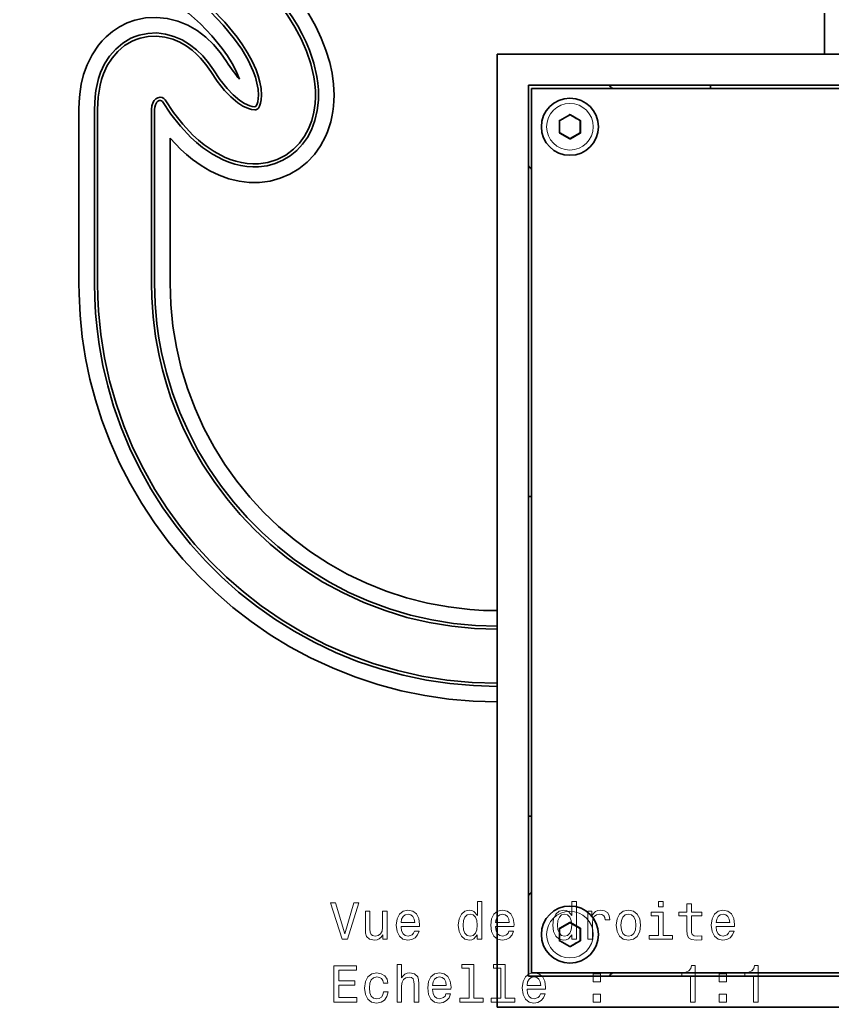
# Model space of a CAD drawing. Extents: x 157 to 1229, y 75 to 1118.
# Drawn here: x 194.3 to 272.6, y 297 to 392.1 of the extents above; entities that cross this region are included whole.
import ezdxf

# ---------------------------------------------------------------- set-up
doc = ezdxf.new("R2010")
doc.units = 0

msp = doc.modelspace()

# ---------------------------------------------------------------- linework, layer by layer
at = {"color": 7, "lineweight": 35}
for p, q in [((271.859, 388.797), (271.859, 495.089)), ((240.328, 335.345), (240.328, 388.797)), ((271.709, 388.797), (240.328, 388.797)), ((240.328, 296.997), (240.328, 388.797)), ((301.182, 388.797), (240.328, 388.797)), ((306.182, 385.797), (243.328, 385.797)), ((243.328, 299.997), (243.328, 385.797)), ((243.628, 300.297), (243.628, 385.497)), ((305.882, 385.497), (243.628, 385.497)), ((240.328, 296.997), (240.328, 326.253)), ((243.328, 299.997), (306.182, 299.997)), ((243.628, 300.297), (305.882, 300.297)), ((252.828, 299.997), (296.682, 299.997)), ((240.328, 296.997), (309.182, 296.997))]:
    msp.add_line(p, q, dxfattribs=at)
at = {"color": 7, "lineweight": 35, "ltscale": 0.00375}
for p, q in [((271.709, 388.797), (271.859, 388.797)), ((240.328, 326.253), (240.328, 326.403))]:
    msp.add_line(p, q, dxfattribs=at)
at = {"color": 7, "lineweight": 35, "ltscale": 0.0075}
for p, q in [((260.859, 385.797), (260.859, 385.497)), ((260.859, 385.797), (260.859, 385.497)), ((243.328, 346.195), (243.628, 346.195)), ((243.328, 346.195), (243.628, 346.195)), ((243.328, 315.403), (243.628, 315.403))]:
    msp.add_line(p, q, dxfattribs=at)
at = {"color": 7, "lineweight": 35, "ltscale": 0.418545}
for p, q in [((200.004, 366.727), (200.004, 383.469)), ((201.504, 366.727), (201.504, 383.469)), ((201.804, 366.727), (201.804, 383.469)), ((206.996, 366.727), (206.996, 383.469)), ((207.296, 366.727), (207.296, 383.469))]:
    msp.add_line(p, q, dxfattribs=at)
at = {"color": 7, "lineweight": 13, "ltscale": 0.027424}
for p, q in [((246.278, 382.345), (246.278, 381.248)), ((247.278, 382.98), (246.328, 382.432)), ((248.328, 382.432), (247.378, 382.98)), ((248.378, 381.248), (248.378, 382.345)), ((246.328, 381.162), (247.278, 380.613)), ((247.378, 380.613), (248.328, 381.162)), ((246.278, 304.545), (246.278, 303.448)), ((247.278, 305.18), (246.328, 304.632)), ((248.328, 304.632), (247.378, 305.18)), ((248.378, 303.448), (248.378, 304.545)), ((246.328, 303.362), (247.278, 302.813)), ((247.378, 302.813), (248.328, 303.362))]:
    msp.add_line(p, q, dxfattribs=at)
at = {"color": 7, "lineweight": 13, "ltscale": 0.00125}
for p, q in [((246.278, 382.345), (246.328, 382.345)), ((246.328, 382.432), (246.353, 382.388)), ((247.278, 382.98), (247.303, 382.937)), ((247.378, 382.98), (247.353, 382.937)), ((248.328, 382.432), (248.303, 382.388)), ((248.378, 382.345), (248.328, 382.345)), ((246.278, 381.248), (246.328, 381.248)), ((246.328, 381.162), (246.353, 381.205)), ((247.278, 380.613), (247.303, 380.656)), ((247.378, 380.613), (247.353, 380.656)), ((248.328, 381.162), (248.303, 381.205)), ((248.378, 381.248), (248.328, 381.248)), ((246.278, 304.545), (246.328, 304.545)), ((246.328, 304.632), (246.353, 304.588)), ((247.278, 305.18), (247.303, 305.137)), ((247.378, 305.18), (247.353, 305.137)), ((248.328, 304.632), (248.303, 304.588)), ((248.378, 304.545), (248.328, 304.545)), ((246.278, 303.448), (246.328, 303.448)), ((246.328, 303.362), (246.353, 303.405)), ((248.328, 303.362), (248.303, 303.405)), ((248.378, 303.448), (248.328, 303.448))]:
    msp.add_line(p, q, dxfattribs=at)
at = {"color": 7, "lineweight": 35, "ltscale": 0.027424}
for p, q in [((246.328, 382.345), (246.328, 381.248)), ((247.303, 382.937), (246.353, 382.388)), ((248.303, 382.388), (247.353, 382.937)), ((248.328, 381.248), (248.328, 382.345)), ((246.328, 304.545), (246.328, 303.448)), ((248.328, 303.448), (248.328, 304.545)), ((246.353, 303.405), (247.303, 302.856)), ((247.353, 302.856), (248.303, 303.405))]:
    msp.add_line(p, q, dxfattribs=at)
at = {"color": 7, "lineweight": 13, "ltscale": 0.000750005}
for p, q in [((248.3, 382.328), (248.299, 382.358)), ((246.356, 381.266), (246.356, 381.236)), ((248.3, 304.528), (248.299, 304.558)), ((246.356, 303.466), (246.356, 303.436))]:
    msp.add_line(p, q, dxfattribs=at)
at = {"color": 7, "lineweight": 35, "ltscale": 0.349131}
msp.add_line((208.796, 380.692), (208.796, 366.727), dxfattribs=at)
at = {"color": 7, "lineweight": 35, "ltscale": 0.027425}
for p, q in [((246.353, 381.205), (247.303, 380.656)), ((247.353, 380.656), (248.303, 381.205)), ((247.303, 305.137), (246.353, 304.588)), ((248.303, 304.588), (247.353, 305.137))]:
    msp.add_line(p, q, dxfattribs=at)
at = {"color": 7, "lineweight": 35, "ltscale": 0.003751}
msp.add_line((240.328, 335.195), (240.328, 335.345), dxfattribs=at)
at = {"color": 7, "lineweight": 13, "ltscale": 0.001251}
for p, q in [((247.278, 302.813), (247.303, 302.856)), ((247.378, 302.813), (247.353, 302.856))]:
    msp.add_line(p, q, dxfattribs=at)
at = {"color": 7, "lineweight": 35, "ltscale": 0.043127}
msp.add_line((251.103, 299.997), (252.828, 299.997), dxfattribs=at)
at = {"color": 7, "lineweight": 35}
for points in [[(215.251, 390.426), (214.075, 391.863), (212.785, 393.196), (211.386, 394.414), (209.889, 395.51), (208.307, 396.48), (206.886, 397.219), (205.422, 397.87), (203.926, 398.441), (202.787, 398.821), (201.636, 399.163), (199.314, 399.749), (197.758, 400.08), (194.63, 400.642), (194.302, 400.696)], [(215.011, 390.246), (213.92, 391.586), (212.728, 392.835), (211.44, 393.984), (210.064, 395.027), (208.759, 395.871), (207.4, 396.628), (205.997, 397.299), (205.009, 397.714), (204.005, 398.094), (202.792, 398.504), (201.564, 398.871), (199.283, 399.448), (197.753, 399.775), (194.538, 400.353)], [(213.812, 389.344), (212.82, 390.564), (211.736, 391.703), (210.566, 392.752), (209.318, 393.708), (208.149, 394.476), (206.934, 395.168), (205.679, 395.787), (204.717, 396.205), (203.739, 396.587), (201.748, 397.252), (199.723, 397.801), (197.693, 398.256), (195.648, 398.643)], [(220.838, 394.629), (221.409, 393.836), (221.946, 393.02), (222.404, 392.253), (222.829, 391.467), (223.361, 390.34), (223.813, 389.179), (224.176, 387.987), (224.405, 386.947), (224.551, 385.892), (224.602, 384.829)], [(222.136, 381.613), (222.44, 382.397), (222.649, 383.214), (222.768, 384.05), (222.8, 384.653), (222.792, 385.258), (222.738, 385.93), (222.642, 386.598), (222.352, 387.849), (221.941, 389.071), (221.426, 390.255), (220.822, 391.399), (220.144, 392.494), (219.4, 393.547)], [(222.408, 381.487), (222.758, 382.409), (222.983, 383.37), (223.089, 384.351), (223.088, 385.338), (223.033, 385.995), (222.938, 386.647), (222.641, 387.932), (222.22, 389.181), (221.896, 389.956), (221.533, 390.715), (221.102, 391.513), (220.634, 392.29), (219.64, 393.727)], [(200.004, 383.469), (200.023, 384.199), (200.083, 384.928), (200.23, 385.891), (200.463, 386.837), (200.788, 387.754), (201.273, 388.737), (201.885, 389.645), (202.239, 390.064), (202.622, 390.455), (203.243, 390.979), (203.92, 391.428), (204.645, 391.793), (205.41, 392.066)], [(205.41, 392.066), (206.432, 392.278), (207.473, 392.331), (208.512, 392.226), (209.523, 391.97), (210.49, 391.573), (211.395, 391.053), (212.229, 390.425), (212.985, 389.705), (213.66, 388.909), (214.233, 388.079)], [(201.504, 383.469), (201.562, 384.674), (201.638, 385.273), (201.75, 385.867), (201.901, 386.451), (202.096, 387.021), (202.474, 387.843), (202.961, 388.603), (203.557, 389.282), (204.252, 389.86), (205.025, 390.315), (205.419, 390.488), (205.823, 390.624)], [(201.804, 383.469), (201.86, 384.64), (202.041, 385.794), (202.187, 386.358), (202.373, 386.907), (202.733, 387.691), (203.195, 388.415), (203.759, 389.06), (204.414, 389.607), (205.146, 390.041), (205.522, 390.206), (205.905, 390.336)], [(205.823, 390.624), (206.655, 390.793), (207.502, 390.827), (208.345, 390.727), (209.164, 390.502), (209.943, 390.164), (210.672, 389.726), (211.342, 389.205), (211.951, 388.612), (212.496, 387.961), (212.961, 387.284)], [(205.905, 390.336), (206.69, 390.495), (207.489, 390.527), (208.285, 390.433), (209.06, 390.221), (209.721, 389.94), (210.347, 389.583), (210.931, 389.159), (211.34, 388.802), (211.723, 388.417), (212.249, 387.789), (212.706, 387.125)], [(217.306, 384.851), (217.269, 385.42), (217.167, 385.999), (217.009, 386.579), (216.81, 387.141), (216.31, 388.225), (215.703, 389.257), (215.011, 390.246)], [(217.606, 384.851), (217.565, 385.473), (217.454, 386.087), (217.29, 386.687), (217.082, 387.269), (216.706, 388.109), (216.267, 388.915), (215.779, 389.685), (215.251, 390.426)], [(215.496, 386.375), (215.173, 387.149), (214.776, 387.899), (214.317, 388.635), (213.812, 389.344)], [(212.706, 387.125), (213.34, 386.184), (214.051, 385.295), (214.647, 384.674), (215.311, 384.117), (215.799, 383.796), (216.337, 383.54), (216.635, 383.451), (216.963, 383.416), (216.979, 383.417)], [(212.961, 387.284), (213.588, 386.353), (214.289, 385.478), (214.871, 384.876), (215.513, 384.341), (215.976, 384.041), (216.471, 383.811), (216.715, 383.741), (216.96, 383.717)], [(206.996, 383.469), (207.036, 383.827), (207.165, 384.17), (207.271, 384.331), (207.408, 384.472), (207.598, 384.59), (207.83, 384.641), (208.016, 384.611), (208.187, 384.512), (208.303, 384.375)], [(207.296, 383.469), (207.316, 383.698), (207.376, 383.916), (207.523, 384.165), (207.623, 384.26), (207.739, 384.323), (207.863, 384.34), (207.976, 384.296), (208.048, 384.216)], [(208.303, 384.375), (209.111, 383.176), (210.006, 382.042), (210.995, 380.992), (211.526, 380.507), (212.083, 380.053), (213.025, 379.406), (214.034, 378.874), (214.571, 378.655), (215.122, 378.477), (215.661, 378.348), (216.208, 378.263), (216.758, 378.226), (217.309, 378.236)], [(217.147, 383.908), (217.241, 384.199), (217.291, 384.513), (217.306, 384.851)], [(217.419, 383.783), (217.516, 384.061), (217.578, 384.38), (217.606, 384.851)], [(208.048, 384.216), (208.87, 382.996), (209.782, 381.842), (210.791, 380.772), (211.335, 380.276), (211.905, 379.812), (212.876, 379.146), (213.918, 378.596), (214.465, 378.374), (215.027, 378.192), (215.598, 378.055), (216.178, 377.965), (216.752, 377.926), (217.328, 377.937)], [(216.96, 383.717), (217.066, 383.767), (217.147, 383.908)], [(216.979, 383.417), (217.056, 383.427), (217.251, 383.527), (217.31, 383.592), (217.419, 383.783)], [(217.309, 378.236), (218.228, 378.369), (219.112, 378.651), (219.936, 379.075), (220.679, 379.631), (221.254, 380.221), (221.742, 380.886), (222.136, 381.613)], [(217.328, 377.937), (218.136, 378.043), (218.923, 378.258), (219.672, 378.58), (220.369, 379.003), (220.998, 379.516), (221.552, 380.11), (222.024, 380.771), (222.408, 381.487)], [(217.423, 376.44), (216.427, 376.439), (215.438, 376.559), (214.469, 376.793), (213.531, 377.132), (212.632, 377.562), (211.774, 378.071), (210.961, 378.649), (210.383, 379.12), (209.83, 379.619), (208.796, 380.692)], [(223.771, 380.861), (223.289, 379.964), (222.696, 379.136), (221.999, 378.395), (221.207, 377.755), (220.339, 377.233), (219.406, 376.836), (218.428, 376.571), (217.423, 376.44)], [(240.328, 326.403), (237.994, 326.47), (235.668, 326.671), (233.358, 327.006), (231.071, 327.475), (228.816, 328.077), (226.599, 328.81), (224.429, 329.67), (222.313, 330.656), (220.348, 331.71), (218.444, 332.872), (216.607, 334.137), (214.842, 335.5), (213.155, 336.959), (211.551, 338.507), (210.034, 340.142), (208.61, 341.855), (207.282, 343.644), (206.054, 345.503), (204.931, 347.427), (203.915, 349.41), (203.012, 351.446), (202.222, 353.529), (201.595, 355.5), (201.07, 357.5), (200.649, 359.525), (200.332, 361.574), (200.122, 363.637), (200.017, 365.709), (200.004, 366.727)], [(240.328, 327.903), (238.038, 327.97), (235.756, 328.171), (233.49, 328.506), (231.248, 328.976), (229.038, 329.577), (226.867, 330.309), (224.744, 331.169), (222.675, 332.154), (220.756, 333.207), (218.9, 334.366), (217.112, 335.628), (215.397, 336.988), (213.76, 338.442), (212.208, 339.985), (210.744, 341.612), (209.376, 343.316), (208.105, 345.093), (206.935, 346.939), (205.872, 348.848), (204.917, 350.814), (204.075, 352.83), (203.349, 354.891), (202.78, 356.839), (202.315, 358.814), (201.954, 360.811), (201.753, 362.323), (201.611, 363.842), (201.531, 365.284), (201.504, 366.727)], [(240.328, 328.203), (237.895, 328.279), (235.472, 328.508), (233.069, 328.889), (230.695, 329.423), (228.36, 330.106), (226.073, 330.937), (223.843, 331.911), (221.679, 333.025), (219.59, 334.274), (217.583, 335.652), (215.861, 336.992), (214.217, 338.427), (212.656, 339.952), (211.182, 341.562), (209.802, 343.253), (208.519, 345.018), (207.337, 346.853), (206.217, 348.836), (205.216, 350.881), (204.338, 352.983), (203.587, 355.132), (202.965, 357.323), (202.475, 359.547), (202.118, 361.796), (201.896, 364.063), (201.827, 365.394), (201.804, 366.727)], [(240.328, 333.395), (238.128, 333.467), (235.938, 333.683), (233.766, 334.044), (231.624, 334.548), (229.52, 335.193), (227.464, 335.978), (225.464, 336.897), (223.529, 337.946), (221.667, 339.121), (220.022, 340.31), (218.453, 341.597), (216.963, 342.977), (215.56, 344.444), (214.248, 345.993), (213.031, 347.618), (211.916, 349.314), (210.973, 350.949), (210.123, 352.635), (209.372, 354.367), (208.875, 355.688), (208.435, 357.029), (208.053, 358.386), (207.729, 359.758), (207.388, 361.61), (207.153, 363.479), (207.024, 365.358), (206.996, 366.727)], [(240.328, 333.695), (238.215, 333.762), (236.111, 333.963), (234.025, 334.299), (231.964, 334.768), (229.938, 335.369), (227.955, 336.099), (226.022, 336.956), (224.149, 337.935), (222.42, 338.982), (220.759, 340.131), (219.17, 341.38), (217.659, 342.722), (216.233, 344.154), (214.897, 345.67), (213.654, 347.263), (212.516, 348.923), (211.48, 350.648), (210.551, 352.434), (209.733, 354.273), (209.03, 356.158), (208.443, 358.083), (207.976, 360.041), (207.722, 361.423), (207.527, 362.815), (207.354, 364.768), (207.296, 366.727)], [(208.796, 366.727), (208.863, 364.663), (209.064, 362.607), (209.4, 360.57), (209.869, 358.559), (210.47, 356.583), (211.2, 354.651), (212.056, 352.771), (213.033, 350.952), (214.077, 349.276), (215.223, 347.668), (216.468, 346.134), (217.805, 344.681), (219.229, 343.313), (220.736, 342.037), (222.319, 340.857), (224.048, 339.731), (225.848, 338.721), (227.709, 337.831), (229.625, 337.065), (231.587, 336.427), (233.587, 335.92), (235.616, 335.546), (237.665, 335.306), (238.995, 335.223), (240.328, 335.195)]]:
    msp.add_lwpolyline(points, dxfattribs=at)
at = {"color": 7, "lineweight": 13}
for points in [[(226.514, 307.052), (225.636, 304.071), (224.734, 307.052), (224.255, 307.052), (225.384, 303.547), (225.889, 303.547), (226.993, 307.052)], [(229.716, 306.255), (229.273, 306.255), (229.273, 304.691), (229.222, 304.328), (229.076, 304.066), (228.849, 303.905), (228.551, 303.854), (228.314, 303.895), (228.163, 304.016), (228.077, 304.222), (228.057, 304.515), (228.057, 306.255), (227.613, 306.255), (227.613, 304.475), (227.628, 304.117), (227.724, 303.819), (228.017, 303.547), (228.486, 303.451), (228.738, 303.486), (228.955, 303.577), (229.141, 303.733), (229.293, 303.96), (229.293, 303.547), (229.716, 303.547)], [(231.053, 304.772), (232.828, 304.772), (232.833, 304.979), (232.752, 305.559), (232.53, 305.993), (232.177, 306.255), (231.708, 306.351), (231.249, 306.25), (230.896, 305.967), (230.67, 305.509), (230.589, 304.903), (230.664, 304.283), (230.891, 303.829), (231.239, 303.547), (231.693, 303.451), (232.087, 303.516), (232.409, 303.688), (232.646, 303.96), (232.783, 304.323), (232.344, 304.323), (232.253, 304.122), (232.122, 303.97), (231.749, 303.849), (231.461, 303.905), (231.244, 304.081), (231.103, 304.369), (231.053, 304.757)], [(238.401, 303.965), (238.401, 303.547), (238.845, 303.547), (238.845, 307.168), (238.406, 307.168), (238.406, 305.841), (238.068, 306.225), (237.861, 306.315), (237.624, 306.351), (237.195, 306.25), (236.863, 305.967), (236.646, 305.514), (236.57, 304.903), (236.646, 304.293), (236.863, 303.834), (237.195, 303.547), (237.624, 303.451), (237.861, 303.486), (238.073, 303.577)], [(240.161, 304.772), (241.936, 304.772), (241.941, 304.979), (241.86, 305.559), (241.639, 305.993), (241.286, 306.255), (240.816, 306.351), (240.358, 306.25), (240.005, 305.967), (239.778, 305.509), (239.697, 304.903), (239.773, 304.283), (239.999, 303.829), (240.347, 303.547), (240.801, 303.451), (241.195, 303.516), (241.518, 303.688), (241.755, 303.96), (241.891, 304.323), (241.452, 304.323), (241.361, 304.122), (241.23, 303.97), (240.857, 303.849), (240.569, 303.905), (240.353, 304.081), (240.211, 304.369), (240.161, 304.757)], [(247.509, 303.965), (247.509, 303.547), (247.953, 303.547), (247.953, 307.168), (247.514, 307.168), (247.514, 305.841), (247.176, 306.225), (246.969, 306.315), (246.732, 306.351), (246.304, 306.25), (245.971, 305.967), (245.754, 305.514), (245.678, 304.903), (245.754, 304.293), (245.971, 303.834), (246.304, 303.547), (246.732, 303.451), (246.969, 303.486), (247.181, 303.577)], [(249.047, 303.547), (249.491, 303.547), (249.491, 305.095), (249.536, 305.468), (249.672, 305.735), (249.894, 305.897), (250.192, 305.952), (250.414, 305.917), (250.58, 305.816), (250.681, 305.645), (250.716, 305.413), (251.165, 305.413), (251.105, 305.821), (250.938, 306.114), (250.661, 306.29), (250.283, 306.351), (250.025, 306.31), (249.804, 306.21), (249.607, 306.038), (249.451, 305.806), (249.451, 306.255), (249.047, 306.255)], [(251.786, 304.898), (251.866, 304.283), (252.098, 303.829), (252.466, 303.547), (252.961, 303.451), (253.45, 303.547), (253.818, 303.824), (254.05, 304.278), (254.136, 304.898), (254.05, 305.514), (253.818, 305.972), (253.45, 306.25), (252.961, 306.351), (252.466, 306.25), (252.098, 305.967), (251.866, 305.514)], [(256.324, 307.168), (255.855, 307.168), (255.855, 306.663), (256.324, 306.663)], [(258.584, 305.786), (258.584, 304.429), (258.614, 303.991), (258.755, 303.688), (259.038, 303.511), (259.517, 303.451), (260.041, 303.476), (260.041, 303.859), (259.658, 303.829), (259.31, 303.869), (259.123, 303.996), (259.043, 304.207), (259.028, 304.505), (259.028, 305.786), (260.041, 305.786), (260.041, 306.164), (259.028, 306.164), (259.028, 306.956), (258.584, 306.956), (258.584, 306.164), (257.817, 306.164), (257.817, 305.786)], [(261.413, 304.772), (263.188, 304.772), (263.193, 304.979), (263.113, 305.559), (262.891, 305.993), (262.538, 306.255), (262.069, 306.351), (261.61, 306.25), (261.257, 305.967), (261.03, 305.509), (260.949, 304.903), (261.025, 304.283), (261.252, 303.829), (261.6, 303.547), (262.054, 303.451), (262.447, 303.516), (262.77, 303.688), (263.007, 303.96), (263.143, 304.323), (262.704, 304.323), (262.613, 304.122), (262.482, 303.97), (262.109, 303.849), (261.822, 303.905), (261.605, 304.081), (261.463, 304.369), (261.413, 304.757)], [(231.053, 305.145), (231.108, 305.493), (231.244, 305.751), (231.451, 305.907), (231.724, 305.962), (231.991, 305.907), (232.198, 305.751), (232.324, 305.493), (232.369, 305.145)], [(237.7, 305.952), (237.992, 305.882), (238.214, 305.685), (238.345, 305.357), (238.396, 304.903), (238.345, 304.444), (238.214, 304.117), (237.992, 303.915), (237.7, 303.849), (237.422, 303.915), (237.211, 304.117), (237.069, 304.449), (237.024, 304.903), (237.069, 305.352), (237.211, 305.68), (237.422, 305.882)], [(240.161, 305.145), (240.216, 305.493), (240.353, 305.751), (240.559, 305.907), (240.832, 305.962), (241.099, 305.907), (241.306, 305.751), (241.432, 305.493), (241.477, 305.145)], [(246.808, 305.952), (247.1, 305.882), (247.322, 305.685), (247.453, 305.357), (247.504, 304.903), (247.453, 304.444), (247.322, 304.117), (247.1, 303.915), (246.808, 303.849), (246.53, 303.915), (246.319, 304.117), (246.177, 304.449), (246.132, 304.903), (246.177, 305.352), (246.319, 305.68), (246.53, 305.882)], [(252.239, 304.903), (252.285, 305.357), (252.426, 305.685), (252.653, 305.887), (252.961, 305.957), (253.263, 305.887), (253.49, 305.69), (253.631, 305.357), (253.682, 304.903), (253.631, 304.444), (253.49, 304.112), (253.263, 303.91), (252.961, 303.844), (252.653, 303.91), (252.426, 304.112), (252.285, 304.444)], [(256.309, 303.92), (256.309, 306.164), (255.17, 306.164), (255.17, 305.786), (255.865, 305.786), (255.865, 303.92), (254.958, 303.92), (254.958, 303.547), (257.227, 303.547), (257.227, 303.92)], [(261.413, 305.145), (261.469, 305.493), (261.605, 305.751), (261.811, 305.907), (262.084, 305.962), (262.351, 305.907), (262.558, 305.751), (262.684, 305.493), (262.729, 305.145)], [(224.577, 297.5), (226.796, 297.5), (226.796, 297.923), (225.041, 297.923), (225.041, 299.109), (226.605, 299.109), (226.605, 299.527), (225.041, 299.527), (225.041, 300.576), (226.756, 300.576), (226.756, 301), (224.577, 301)], [(230.664, 297.5), (231.108, 297.5), (231.108, 299.063), (231.154, 299.421), (231.3, 299.684), (231.527, 299.845), (231.829, 299.905), (232.072, 299.855), (232.223, 299.719), (232.298, 299.492), (232.324, 299.189), (232.324, 297.5), (232.768, 297.5), (232.768, 299.28), (232.747, 299.638), (232.657, 299.936), (232.359, 300.208), (231.895, 300.304), (231.643, 300.269), (231.426, 300.173), (231.244, 300.021), (231.108, 299.815), (231.108, 301.121), (230.664, 301.121)], [(237.619, 300.748), (237.619, 297.873), (236.706, 297.873), (236.706, 297.5), (238.971, 297.5), (238.971, 297.873), (238.063, 297.873), (238.063, 301.121), (236.923, 301.121), (236.923, 300.748)], [(240.655, 300.748), (240.655, 297.873), (239.742, 297.873), (239.742, 297.5), (242.007, 297.5), (242.007, 297.873), (241.099, 297.873), (241.099, 301.121), (239.959, 301.121), (239.959, 300.748)], [(258.942, 297.5), (259.401, 297.5), (259.401, 301.025), (259.058, 301.025), (258.967, 300.717), (258.786, 300.511), (258.508, 300.39), (258.125, 300.349), (258.125, 299.991), (258.942, 299.991)], [(265.014, 297.5), (265.473, 297.5), (265.473, 301.025), (265.13, 301.025), (265.039, 300.717), (264.858, 300.511), (264.58, 300.39), (264.197, 300.349), (264.197, 299.991), (265.014, 299.991)], [(229.353, 299.31), (229.792, 299.31), (229.701, 299.714), (229.484, 300.032), (229.146, 300.228), (228.708, 300.304), (228.224, 300.203), (227.855, 299.921), (227.623, 299.462), (227.543, 298.846), (227.618, 298.236), (227.845, 297.782), (228.203, 297.5), (228.693, 297.404), (229.126, 297.48), (229.464, 297.691), (229.696, 298.024), (229.797, 298.468), (229.373, 298.468), (229.298, 298.186), (229.157, 297.974), (228.955, 297.843), (228.708, 297.802), (228.4, 297.868), (228.178, 298.07), (228.042, 298.398), (227.997, 298.862), (228.042, 299.315), (228.183, 299.643), (228.41, 299.845), (228.708, 299.916), (228.97, 299.87), (229.167, 299.754), (229.298, 299.563)], [(234.089, 298.725), (235.864, 298.725), (235.869, 298.932), (235.788, 299.512), (235.566, 299.946), (235.213, 300.208), (234.744, 300.304), (234.286, 300.203), (233.932, 299.921), (233.706, 299.462), (233.625, 298.856), (233.701, 298.236), (233.927, 297.782), (234.275, 297.5), (234.729, 297.404), (235.123, 297.47), (235.445, 297.641), (235.682, 297.913), (235.819, 298.276), (235.38, 298.276), (235.289, 298.075), (235.158, 297.923), (234.785, 297.802), (234.497, 297.858), (234.28, 298.034), (234.139, 298.322), (234.089, 298.71)], [(234.089, 299.099), (234.144, 299.447), (234.28, 299.704), (234.487, 299.86), (234.76, 299.916), (235.027, 299.86), (235.234, 299.704), (235.36, 299.447), (235.405, 299.099)], [(243.197, 298.725), (244.972, 298.725), (244.977, 298.932), (244.896, 299.512), (244.675, 299.946), (244.322, 300.208), (243.853, 300.304), (243.394, 300.203), (243.041, 299.921), (242.814, 299.462), (242.733, 298.856), (242.809, 298.236), (243.036, 297.782), (243.383, 297.5), (243.837, 297.404), (244.231, 297.47), (244.554, 297.641), (244.791, 297.913), (244.927, 298.276), (244.488, 298.276), (244.397, 298.075), (244.266, 297.923), (243.893, 297.802), (243.605, 297.858), (243.389, 298.034), (243.247, 298.322), (243.197, 298.71)], [(243.197, 299.099), (243.252, 299.447), (243.389, 299.704), (243.595, 299.86), (243.868, 299.916), (244.135, 299.86), (244.342, 299.704), (244.468, 299.447), (244.513, 299.099)], [(249.577, 299.457), (250.273, 299.457), (250.273, 300.208), (249.577, 300.208)], [(261.721, 299.457), (262.417, 299.457), (262.417, 300.208), (261.721, 300.208)], [(249.577, 297.5), (250.273, 297.5), (250.273, 298.251), (249.577, 298.251)], [(261.721, 297.5), (262.417, 297.5), (262.417, 298.251), (261.721, 298.251)]]:
    msp.add_lwpolyline(points, close=True, dxfattribs=at)
at = {"color": 7, "lineweight": 35}
for centre in [(247.328, 381.797), (247.328, 303.997)]:
    msp.add_circle(centre, 2.75, dxfattribs=at)
at = {"color": 7, "lineweight": 13}
for centre in [(247.328, 381.797), (247.328, 303.997)]:
    msp.add_circle(centre, 2.25, dxfattribs=at)
at = {"color": 7, "lineweight": 35}
for centre, radius, start, end in [((247.328, 381.797), 5.5, 42.27788, 46.65824), ((246.378, 382.345), 0.05, 120, 180.00001), ((247.328, 382.894), 0.05, 60, 120), ((248.278, 382.345), 0.05, 0, 60), ((246.378, 381.248), 0.05, 180.00001, 240), ((247.328, 380.7), 0.05, 240, 300), ((248.278, 381.248), 0.05, 300, 360), ((247.328, 381.797), 5.5, 223.34175, 227.72213), ((247.328, 303.997), 5.5, 132.27787, 136.65825), ((246.378, 304.545), 0.05, 120, 180.00001), ((247.328, 305.094), 0.05, 60, 120), ((248.278, 304.545), 0.05, 0, 60), ((246.378, 303.448), 0.05, 180.00001, 240), ((248.278, 303.448), 0.05, 300, 360), ((247.328, 302.9), 0.05, 240, 300), ((247.328, 303.997), 5.5, 313.34176, 317.72206)]:
    msp.add_arc(centre, radius, start, end, dxfattribs=at)
at = {"color": 7, "lineweight": 13}
for centre, radius, start, end in [((246.378, 382.345), 0.1, 120, 180.00001), ((246.352, 382.324), 0.0333, 83.28106, 138.55879), ((246.384, 382.378), 0.0333, 161.44126, 216.71894), ((293.241, 381.798), 46.888, 179.3161, 180.65046), ((270.242, 342.108), 46.803, 119.31324, 120.68677), ((247.328, 382.894), 0.1, 60, 120), ((247.296, 382.905), 0.0333, 23.28105, 78.55879), ((224.413, 342.108), 46.804, 59.31324, 60.68675), ((248.272, 382.378), 0.0333, 323.28105, 18.5588), ((201.922, 381.795), 46.38, 359.30843, 0.6574), ((248.278, 382.345), 0.1, 0, 60), ((246.378, 381.248), 0.1, 180.00001, 240), ((246.384, 381.215), 0.0333, 143.28106, 198.55879), ((270.426, 421.805), 47.172, 239.3186, 240.68139), ((247.328, 380.7), 0.1, 240, 300), ((224.413, 421.486), 46.804, 299.31324, 300.68675), ((247.359, 380.688), 0.0333, 203.28105, 258.5588), ((248.303, 381.27), 0.0333, 263.28105, 318.55879), ((248.278, 381.248), 0.1, 300, 360), ((246.378, 304.545), 0.1, 120, 180.00001), ((246.352, 304.524), 0.0333, 83.28106, 138.55879), ((246.384, 304.578), 0.0333, 161.44126, 216.71894), ((293.241, 303.998), 46.888, 179.3161, 180.65046), ((270.242, 264.308), 46.803, 119.31324, 120.68677), ((247.328, 305.094), 0.1, 60, 120), ((247.296, 305.105), 0.0333, 23.28105, 78.55879), ((224.413, 264.308), 46.804, 59.31324, 60.68675), ((248.272, 304.578), 0.0333, 323.28105, 18.5588), ((201.922, 303.995), 46.38, 359.30843, 0.6574), ((248.278, 304.545), 0.1, 0, 60), ((246.378, 303.448), 0.1, 180.00001, 240), ((246.384, 303.415), 0.0333, 143.28106, 198.55879), ((270.426, 344.005), 47.172, 239.3186, 240.68139), ((224.413, 343.685), 46.804, 299.31324, 300.68675), ((248.303, 303.47), 0.0333, 263.28105, 318.55879), ((248.278, 303.448), 0.1, 300, 360), ((247.328, 302.9), 0.1, 240, 300), ((247.359, 302.888), 0.0333, 203.28105, 258.5588)]:
    msp.add_arc(centre, radius, start, end, dxfattribs=at)
at = {"color": 7, "lineweight": 35}
for centre, major_axis, ratio, start_param, end_param in [((215.17, 398.935), (3.079, -13.933), 0.333407, 5.528836, 5.756319), ((201.981, 392.347), (21.468, -12.117), 0.58841, 0.048816, 0.320644)]:
    msp.add_ellipse(centre, major_axis=major_axis, ratio=ratio, start_param=start_param, end_param=end_param, dxfattribs=at)
at = {"color": 7, "lineweight": 13}
for centre, major_axis, start_param, end_param in [((247.328, 382.894), (0.025, 0.0433), 6.283185, 7.406149), ((247.328, 380.7), (-0.025, -0.0433), 6.283185, 7.406149), ((248.278, 381.248), (0.025, -0.0433), 6.283185, 7.406149), ((247.328, 305.094), (0.025, 0.0433), 0, 1.122964), ((248.278, 303.448), (0.025, -0.0433), 0, 1.122964), ((247.328, 302.9), (-0.025, -0.0433), 6.283185, 7.406149)]:
    msp.add_ellipse(centre, major_axis=major_axis, ratio=0.27735, start_param=start_param, end_param=end_param, dxfattribs=at)

doc.saveas('drawing.dxf')
